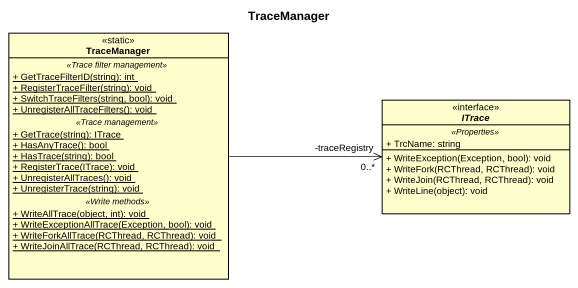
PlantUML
@startuml
title TraceManager
hide circle
hide empty members
skinparam classAttributeIconSize 0
class TraceManager <<static>> {
  .. <<Trace filter management>> ..
  {static} + GetTraceFilterID(string): int
  {static} + RegisterTraceFilter(string): void
  {static} + SwitchTraceFilters(string, bool): void
  {static} + UnregisterAllTraceFilters(): void
  .. <<Trace management>> ..
  {static} + GetTrace(string): ITrace
  {static} + HasAnyTrace(): bool
  {static} + HasTrace(string): bool
  {static} + RegisterTrace(ITrace): void
  {static} + UnregisterAllTraces(): void
  {static} + UnregisterTrace(string): void
  .. <<Write methods>> ..
  {static} + WriteAllTrace(object, int): void
  {static} + WriteExceptionAllTrace(Exception, bool): void
  {static} + WriteForkAllTrace(RCThread, RCThread): void
  {static} + WriteJoinAllTrace(RCThread, RCThread): void
}
interface ITrace <<interface>> {
  .. <<Properties>> ..
  + TrcName: string
  --
  + WriteException(Exception, bool): void
  + WriteFork(RCThread, RCThread): void
  + WriteJoin(RCThread, RCThread): void
  + WriteLine(object): void
}
TraceManager -right-> "-traceRegistry\n0..*" ITrace
@enduml
